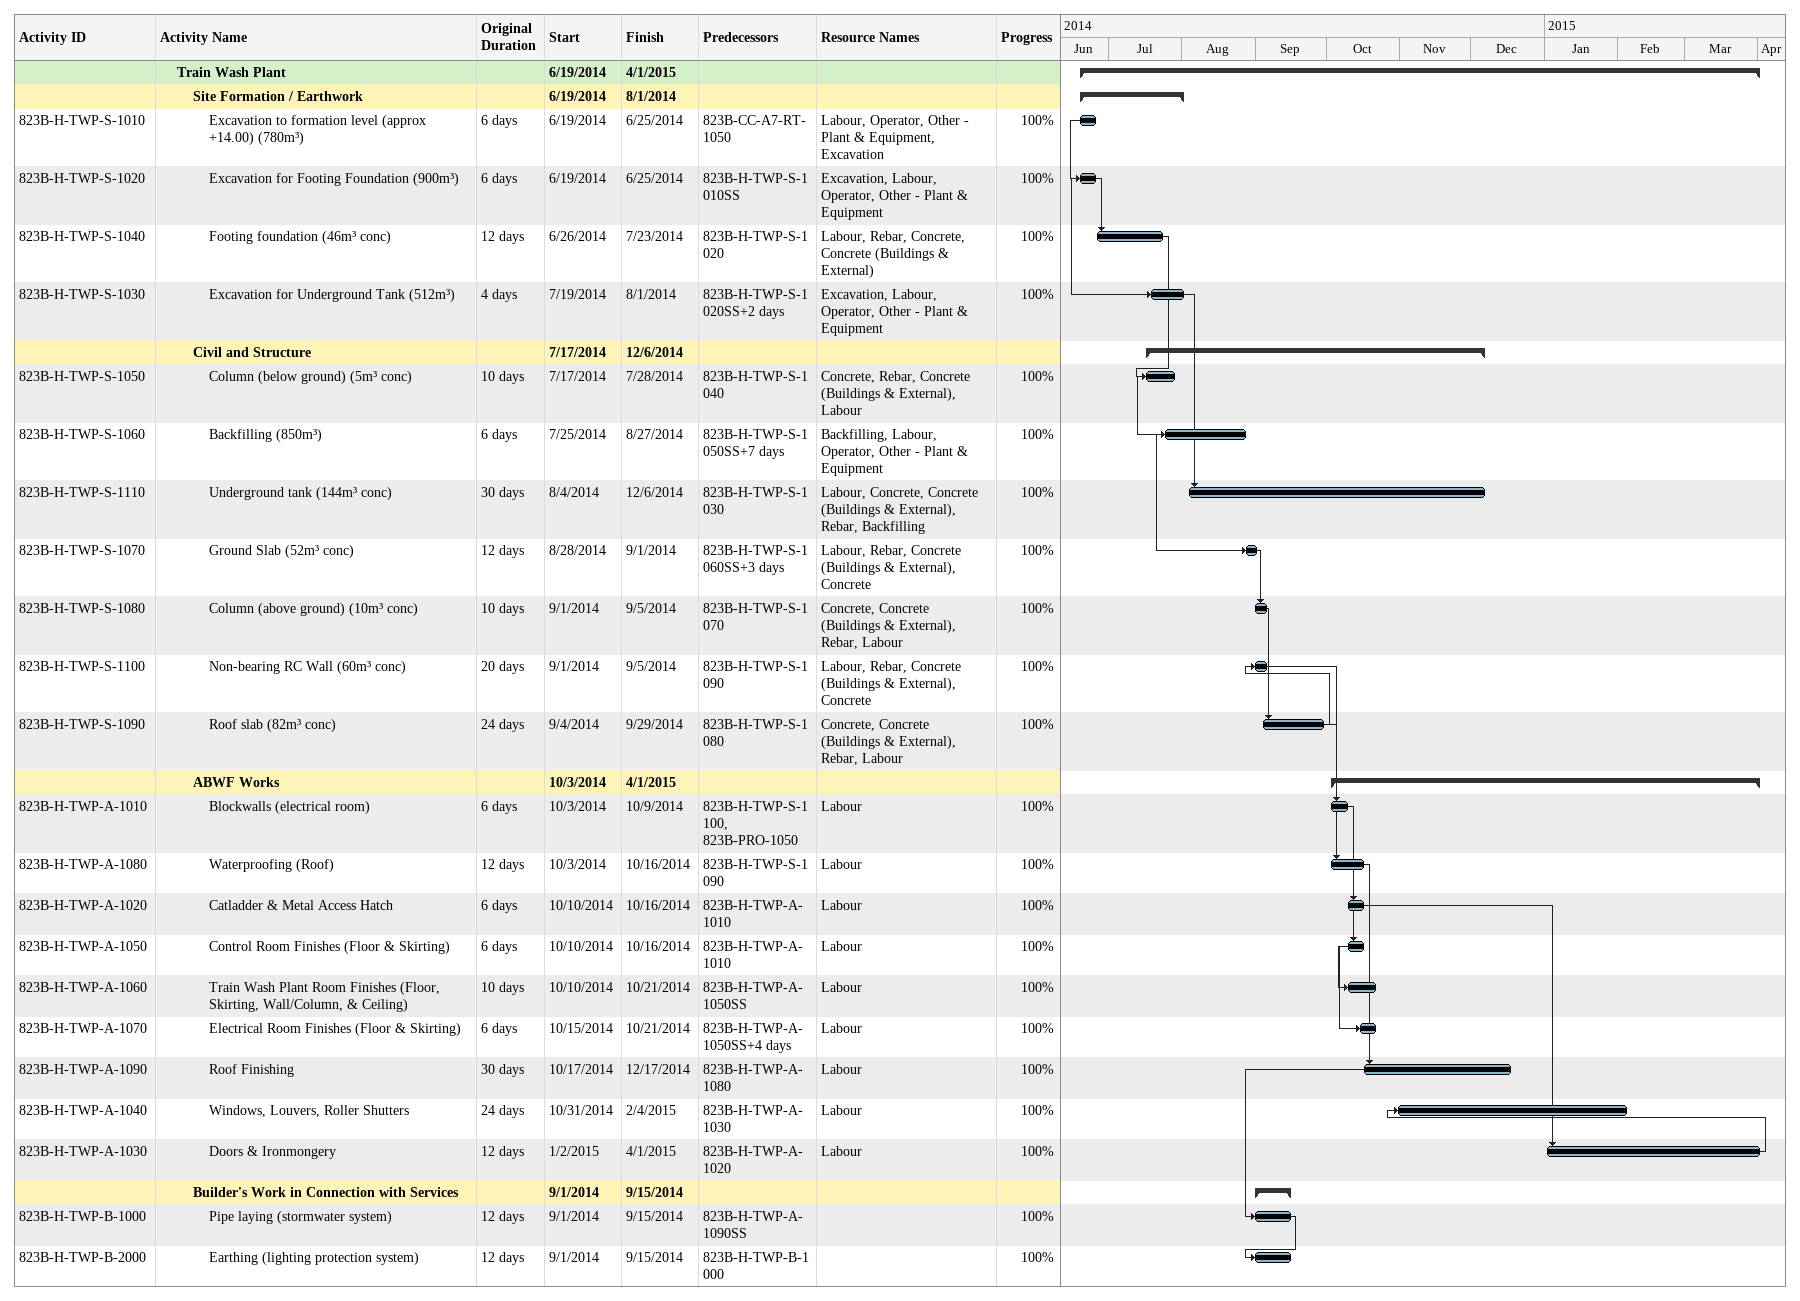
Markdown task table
| ID | Level | Task | Original duration | Start | Finish | Predecessors | Resources | % complete |
|---|---|---|---|---|---|---|---|---|
|  | 2 | **Train Wash Plant** |  | 2014-06-19 | 2015-04-01 |  |  |  |
|  | 3 | **Site Formation / Earthwork** |  | 2014-06-19 | 2014-08-01 |  |  |  |
| 823B-H-TWP-S-1010 | 4 | Excavation to formation level (approx +14.00) (780m³) | 6d | 2014-06-19 | 2014-06-25 | 823B-CC-A7-RT-1050 | Labour, Operator, Other - Plant & Equipment, Excavation | 100 |
| 823B-H-TWP-S-1020 | 4 | Excavation for Footing Foundation (900m³) | 6d | 2014-06-19 | 2014-06-25 | 823B-H-TWP-S-1010SS | Excavation, Labour, Operator, Other - Plant & Equipment | 100 |
| 823B-H-TWP-S-1040 | 4 | Footing foundation (46m³ conc) | 12d | 2014-06-26 | 2014-07-23 | 823B-H-TWP-S-1020 | Labour, Rebar, Concrete, Concrete (Buildings & External) | 100 |
| 823B-H-TWP-S-1030 | 4 | Excavation for Underground Tank (512m³) | 4d | 2014-07-19 | 2014-08-01 | 823B-H-TWP-S-1020SS+2d | Excavation, Labour, Operator, Other - Plant & Equipment | 100 |
|  | 3 | **Civil and Structure** |  | 2014-07-17 | 2014-12-06 |  |  |  |
| 823B-H-TWP-S-1050 | 4 | Column (below ground) (5m³ conc) | 10d | 2014-07-17 | 2014-07-28 | 823B-H-TWP-S-1040 | Concrete, Rebar, Concrete (Buildings & External), Labour | 100 |
| 823B-H-TWP-S-1060 | 4 | Backfilling (850m³) | 6d | 2014-07-25 | 2014-08-27 | 823B-H-TWP-S-1050SS+7d | Backfilling, Labour, Operator, Other - Plant & Equipment | 100 |
| 823B-H-TWP-S-1110 | 4 | Underground tank (144m³ conc) | 30d | 2014-08-04 | 2014-12-06 | 823B-H-TWP-S-1030 | Labour, Concrete, Concrete (Buildings & External), Rebar, Backfilling | 100 |
| 823B-H-TWP-S-1070 | 4 | Ground Slab (52m³ conc) | 12d | 2014-08-28 | 2014-09-01 | 823B-H-TWP-S-1060SS+3d | Labour, Rebar, Concrete (Buildings & External), Concrete | 100 |
| 823B-H-TWP-S-1080 | 4 | Column (above ground) (10m³ conc) | 10d | 2014-09-01 | 2014-09-05 | 823B-H-TWP-S-1070 | Concrete, Concrete (Buildings & External), Rebar, Labour | 100 |
| 823B-H-TWP-S-1100 | 4 | Non-bearing RC Wall (60m³ conc) | 20d | 2014-09-01 | 2014-09-05 | 823B-H-TWP-S-1090 | Labour, Rebar, Concrete (Buildings & External), Concrete | 100 |
| 823B-H-TWP-S-1090 | 4 | Roof slab (82m³ conc) | 24d | 2014-09-04 | 2014-09-29 | 823B-H-TWP-S-1080 | Concrete, Concrete (Buildings & External), Rebar, Labour | 100 |
|  | 3 | **ABWF Works** |  | 2014-10-03 | 2015-04-01 |  |  |  |
| 823B-H-TWP-A-1010 | 4 | Blockwalls (electrical room) | 6d | 2014-10-03 | 2014-10-09 | 823B-H-TWP-S-1100, 823B-PRO-1050 | Labour | 100 |
| 823B-H-TWP-A-1080 | 4 | Waterproofing (Roof) | 12d | 2014-10-03 | 2014-10-16 | 823B-H-TWP-S-1090 | Labour | 100 |
| 823B-H-TWP-A-1020 | 4 | Catladder & Metal Access Hatch | 6d | 2014-10-10 | 2014-10-16 | 823B-H-TWP-A-1010 | Labour | 100 |
| 823B-H-TWP-A-1050 | 4 | Control Room Finishes (Floor & Skirting) | 6d | 2014-10-10 | 2014-10-16 | 823B-H-TWP-A-1010 | Labour | 100 |
| 823B-H-TWP-A-1060 | 4 | Train Wash Plant Room Finishes (Floor, Skirting, Wall/Column, & Ceiling) | 10d | 2014-10-10 | 2014-10-21 | 823B-H-TWP-A-1050SS | Labour | 100 |
| 823B-H-TWP-A-1070 | 4 | Electrical Room Finishes (Floor & Skirting) | 6d | 2014-10-15 | 2014-10-21 | 823B-H-TWP-A-1050SS+4d | Labour | 100 |
| 823B-H-TWP-A-1090 | 4 | Roof Finishing | 30d | 2014-10-17 | 2014-12-17 | 823B-H-TWP-A-1080 | Labour | 100 |
| 823B-H-TWP-A-1040 | 4 | Windows, Louvers, Roller Shutters | 24d | 2014-10-31 | 2015-02-04 | 823B-H-TWP-A-1030 | Labour | 100 |
| 823B-H-TWP-A-1030 | 4 | Doors & Ironmongery | 12d | 2015-01-02 | 2015-04-01 | 823B-H-TWP-A-1020 | Labour | 100 |
|  | 3 | **Builder's Work in Connection with Services** |  | 2014-09-01 | 2014-09-15 |  |  |  |
| 823B-H-TWP-B-1000 | 4 | Pipe laying (stormwater system) | 12d | 2014-09-01 | 2014-09-15 | 823B-H-TWP-A-1090SS |  | 100 |
| 823B-H-TWP-B-2000 | 4 | Earthing (lighting protection system) | 12d | 2014-09-01 | 2014-09-15 | 823B-H-TWP-B-1000 |  | 100 |
